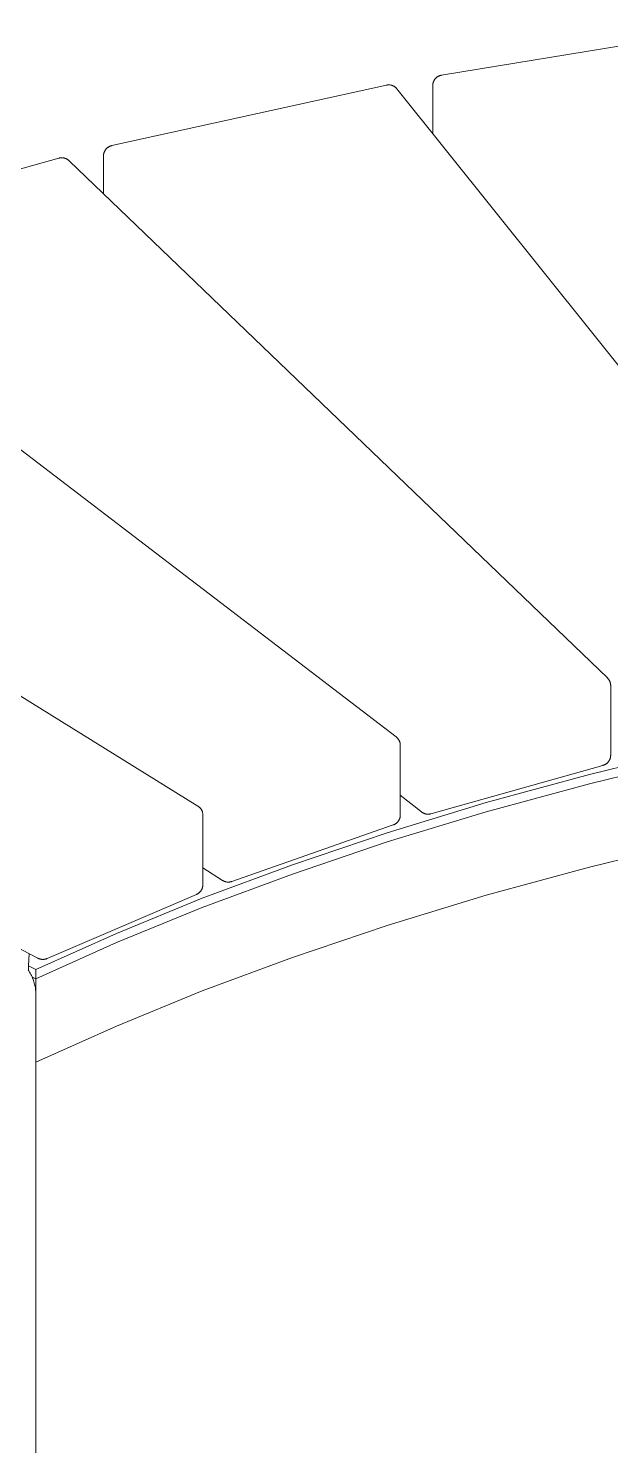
# Model space of a CAD drawing. Header units: millimetres. Extents: x -507 to 4570, y -12 to 3479.
# Drawn here: x 3133.3 to 3295.3, y 1291.6 to 1685.7 of the extents above; entities that cross this region are included whole.
import ezdxf

# ---------------------------------------------------------------- set-up
doc = ezdxf.new("R2010")
doc.units = ezdxf.units.MM
doc.layers.add('ZANO_R', color=7, linetype='Continuous', lineweight=0)

msp = doc.modelspace()

# ---------------------------------------------------------------- linework, layer by layer
at = {"layer": 'ZANO_R'}
for p, q in [((3248.27, 1672.68), (3327.65, 1685.71)), ((3246.07, 1671.04), (3246.12, 1671.13)), ((3246.12, 1671.13), (3246.17, 1671.22)), ((3246.17, 1671.22), (3246.22, 1671.31)), ((3246.22, 1671.31), (3246.27, 1671.39)), ((3246.27, 1671.39), (3246.33, 1671.48)), ((3246.33, 1671.48), (3246.39, 1671.56)), ((3246.39, 1671.56), (3246.46, 1671.64)), ((3246.46, 1671.64), (3246.52, 1671.72)), ((3246.52, 1671.72), (3246.59, 1671.79)), ((3246.59, 1671.79), (3246.66, 1671.87)), ((3246.66, 1671.87), (3246.73, 1671.94)), ((3246.73, 1671.94), (3246.81, 1672)), ((3246.81, 1672), (3246.89, 1672.07)), ((3246.89, 1672.07), (3246.97, 1672.13)), ((3246.97, 1672.13), (3247.05, 1672.19)), ((3247.05, 1672.19), (3247.14, 1672.25)), ((3247.14, 1672.25), (3247.22, 1672.3)), ((3247.22, 1672.3), (3247.31, 1672.35)), ((3247.31, 1672.35), (3247.4, 1672.4)), ((3247.4, 1672.4), (3247.49, 1672.44)), ((3247.49, 1672.44), (3247.58, 1672.49)), ((3247.58, 1672.49), (3247.68, 1672.52)), ((3247.68, 1672.52), (3247.77, 1672.56)), ((3247.77, 1672.56), (3247.87, 1672.59)), ((3247.87, 1672.59), (3247.97, 1672.62)), ((3247.97, 1672.62), (3248.07, 1672.64)), ((3248.07, 1672.64), (3248.17, 1672.67)), ((3248.17, 1672.67), (3248.27, 1672.68)), ((3156.5, 1653.1), (3232.89, 1669.93)), ((3232.89, 1669.93), (3232.99, 1669.95)), ((3232.99, 1669.95), (3233.09, 1669.96)), ((3233.09, 1669.96), (3233.19, 1669.98)), ((3233.19, 1669.98), (3233.29, 1669.99)), ((3233.29, 1669.99), (3233.39, 1669.99)), ((3233.39, 1669.99), (3233.49, 1670)), ((3233.49, 1670), (3233.59, 1669.99)), ((3233.59, 1669.99), (3233.69, 1669.99)), ((3233.69, 1669.99), (3233.79, 1669.98)), ((3233.79, 1669.98), (3233.89, 1669.97)), ((3233.89, 1669.97), (3233.99, 1669.96)), ((3233.99, 1669.96), (3234.09, 1669.94)), ((3234.09, 1669.94), (3234.19, 1669.92)), ((3234.19, 1669.92), (3234.29, 1669.9)), ((3234.29, 1669.9), (3234.39, 1669.87)), ((3234.39, 1669.87), (3234.48, 1669.84)), ((3234.48, 1669.84), (3234.58, 1669.81)), ((3234.58, 1669.81), (3234.67, 1669.77)), ((3234.67, 1669.77), (3234.76, 1669.73)), ((3234.76, 1669.73), (3234.85, 1669.68)), ((3234.85, 1669.68), (3234.94, 1669.64)), ((3234.94, 1669.64), (3235.03, 1669.59)), ((3235.03, 1669.59), (3235.12, 1669.54)), ((3235.12, 1669.54), (3235.2, 1669.48)), ((3235.2, 1669.48), (3235.28, 1669.42)), ((3235.28, 1669.42), (3235.36, 1669.36)), ((3235.36, 1669.36), (3235.44, 1669.3)), ((3235.44, 1669.3), (3235.52, 1669.23)), ((3235.52, 1669.23), (3235.59, 1669.16)), ((3235.59, 1669.16), (3235.66, 1669.09)), ((3235.66, 1669.09), (3235.73, 1669.02)), ((3235.73, 1669.02), (3235.79, 1668.95)), ((3235.79, 1668.95), (3235.85, 1668.88)), ((3235.85, 1668.88), (3356.23, 1518.48)), ((3245.78, 1669.86), (3245.79, 1669.96)), ((3245.78, 1669.76), (3245.78, 1669.86)), ((3245.78, 1656.47), (3245.78, 1669.76)), ((3245.79, 1669.96), (3245.8, 1670.07)), ((3245.8, 1670.07), (3245.81, 1670.17)), ((3245.81, 1670.17), (3245.83, 1670.27)), ((3245.83, 1670.27), (3245.85, 1670.37)), ((3245.85, 1670.37), (3245.87, 1670.47)), ((3245.87, 1670.47), (3245.89, 1670.56)), ((3245.89, 1670.56), (3245.92, 1670.66)), ((3245.92, 1670.66), (3245.96, 1670.76)), ((3245.96, 1670.76), (3245.99, 1670.85)), ((3245.99, 1670.85), (3246.03, 1670.95)), ((3246.03, 1670.95), (3246.07, 1671.04)), ((3154.42, 1651.41), (3154.47, 1651.5)), ((3154.47, 1651.5), (3154.51, 1651.59)), ((3154.51, 1651.59), (3154.56, 1651.68)), ((3154.56, 1651.68), (3154.62, 1651.77)), ((3154.62, 1651.77), (3154.67, 1651.86)), ((3154.67, 1651.86), (3154.73, 1651.94)), ((3154.73, 1651.94), (3154.79, 1652.03)), ((3154.79, 1652.03), (3154.86, 1652.11)), ((3154.86, 1652.11), (3154.92, 1652.18)), ((3154.92, 1652.18), (3154.99, 1652.26)), ((3154.99, 1652.26), (3155.07, 1652.33)), ((3155.07, 1652.33), (3155.14, 1652.4)), ((3155.14, 1652.4), (3155.22, 1652.47)), ((3155.22, 1652.47), (3155.3, 1652.54)), ((3155.3, 1652.54), (3155.38, 1652.6)), ((3155.38, 1652.6), (3155.46, 1652.66)), ((3155.46, 1652.66), (3155.55, 1652.71)), ((3155.55, 1652.71), (3155.64, 1652.77)), ((3155.64, 1652.77), (3155.73, 1652.82)), ((3155.73, 1652.82), (3155.82, 1652.87)), ((3155.82, 1652.87), (3155.91, 1652.91)), ((3155.91, 1652.91), (3156.01, 1652.95)), ((3156.01, 1652.95), (3156.1, 1652.99)), ((3156.1, 1652.99), (3156.2, 1653.02)), ((3156.2, 1653.02), (3156.3, 1653.05)), ((3156.3, 1653.05), (3156.4, 1653.08)), ((3156.4, 1653.08), (3156.5, 1653.1)), ((3069.06, 1629.16), (3141.73, 1649.61)), ((3141.73, 1649.61), (3141.83, 1649.63)), ((3141.83, 1649.63), (3141.93, 1649.66)), ((3141.93, 1649.66), (3142.03, 1649.67)), ((3142.03, 1649.67), (3142.13, 1649.69)), ((3142.13, 1649.69), (3142.23, 1649.7)), ((3142.23, 1649.7), (3142.33, 1649.71)), ((3142.33, 1649.71), (3142.43, 1649.72)), ((3142.43, 1649.72), (3142.53, 1649.72)), ((3142.53, 1649.72), (3142.63, 1649.72)), ((3142.63, 1649.72), (3142.73, 1649.71)), ((3142.73, 1649.71), (3142.83, 1649.7)), ((3142.83, 1649.7), (3142.93, 1649.69)), ((3142.93, 1649.69), (3143.03, 1649.68)), ((3143.03, 1649.68), (3143.13, 1649.66)), ((3143.13, 1649.66), (3143.23, 1649.64)), ((3143.23, 1649.64), (3143.33, 1649.61)), ((3143.33, 1649.61), (3143.43, 1649.58)), ((3143.43, 1649.58), (3143.52, 1649.55)), ((3143.52, 1649.55), (3143.62, 1649.52)), ((3143.62, 1649.52), (3143.71, 1649.48)), ((3143.71, 1649.48), (3143.8, 1649.44)), ((3143.8, 1649.44), (3143.89, 1649.39)), ((3143.89, 1649.39), (3143.98, 1649.34)), ((3143.98, 1649.34), (3144.07, 1649.29)), ((3144.07, 1649.29), (3144.15, 1649.24)), ((3144.15, 1649.24), (3144.24, 1649.18)), ((3144.24, 1649.18), (3144.32, 1649.12)), ((3144.32, 1649.12), (3144.4, 1649.06)), ((3144.4, 1649.06), (3144.48, 1649)), ((3144.48, 1649), (3144.53, 1648.95)), ((3144.53, 1648.95), (3144.59, 1648.89)), ((3144.59, 1648.89), (3294.4, 1505.07)), ((3154.17, 1650.31), (3154.18, 1650.42)), ((3154.17, 1650.21), (3154.17, 1650.31)), ((3154.17, 1639.69), (3154.17, 1650.21)), ((3154.18, 1650.42), (3154.19, 1650.52)), ((3154.19, 1650.52), (3154.2, 1650.62)), ((3154.2, 1650.62), (3154.21, 1650.72)), ((3154.21, 1650.72), (3154.23, 1650.82)), ((3154.23, 1650.82), (3154.26, 1650.92)), ((3154.26, 1650.92), (3154.28, 1651.02)), ((3154.28, 1651.02), (3154.31, 1651.12)), ((3154.31, 1651.12), (3154.35, 1651.22)), ((3154.35, 1651.22), (3154.38, 1651.31)), ((3154.38, 1651.31), (3154.42, 1651.41)), ((3057.83, 1624.51), (3235.61, 1488.66)), ((2976.41, 1595.99), (3180.43, 1469.44)), ((3135.94, 1427.14), (2910.35, 1544.44)), ((3294.4, 1505.07), (3294.47, 1505)), ((3294.47, 1505), (3294.54, 1504.93)), ((3294.54, 1504.93), (3294.6, 1504.85)), ((3294.6, 1504.85), (3294.66, 1504.78)), ((3294.66, 1504.78), (3294.72, 1504.7)), ((3294.72, 1504.7), (3294.78, 1504.62)), ((3294.78, 1504.62), (3294.84, 1504.53)), ((3294.84, 1504.53), (3294.89, 1504.45)), ((3294.89, 1504.45), (3294.94, 1504.36)), ((3294.94, 1504.36), (3294.99, 1504.27)), ((3294.99, 1504.27), (3295.03, 1504.19)), ((3295.03, 1504.19), (3295.07, 1504.09)), ((3295.07, 1504.09), (3295.11, 1504)), ((3295.11, 1504), (3295.14, 1503.91)), ((3295.14, 1503.91), (3295.17, 1503.81)), ((3295.17, 1503.81), (3295.2, 1503.72)), ((3295.2, 1503.72), (3295.23, 1503.62)), ((3295.23, 1503.62), (3295.25, 1503.53)), ((3295.25, 1503.53), (3295.27, 1503.43)), ((3295.27, 1503.43), (3295.28, 1503.33)), ((3295.28, 1503.33), (3295.29, 1503.23)), ((3295.29, 1503.23), (3295.3, 1503.13)), ((3295.3, 1503.13), (3295.31, 1503.03)), ((3295.31, 1503.03), (3295.31, 1502.93)), ((3295.31, 1502.93), (3295.31, 1483.6)), ((3235.61, 1488.66), (3235.69, 1488.6)), ((3235.69, 1488.6), (3235.76, 1488.54)), ((3235.76, 1488.54), (3235.84, 1488.47)), ((3235.84, 1488.47), (3235.91, 1488.4)), ((3235.91, 1488.4), (3235.98, 1488.33)), ((3235.98, 1488.33), (3236.05, 1488.25)), ((3236.05, 1488.25), (3236.11, 1488.17)), ((3236.11, 1488.17), (3236.17, 1488.09)), ((3236.17, 1488.09), (3236.23, 1488.01)), ((3236.23, 1488.01), (3236.29, 1487.93)), ((3236.29, 1487.93), (3236.34, 1487.84)), ((3236.34, 1487.84), (3236.39, 1487.76)), ((3236.39, 1487.76), (3236.44, 1487.67)), ((3236.44, 1487.67), (3236.49, 1487.58)), ((3236.49, 1487.58), (3236.53, 1487.49)), ((3236.53, 1487.49), (3236.57, 1487.39)), ((3236.57, 1487.39), (3236.6, 1487.3)), ((3236.6, 1487.3), (3236.63, 1487.2)), ((3236.63, 1487.2), (3236.66, 1487.11)), ((3236.66, 1487.11), (3236.69, 1487.01)), ((3236.69, 1487.01), (3236.71, 1486.91)), ((3236.71, 1486.91), (3236.73, 1486.81)), ((3236.73, 1486.81), (3236.74, 1486.71)), ((3236.74, 1486.71), (3236.76, 1486.61)), ((3236.76, 1486.61), (3236.76, 1486.51)), ((3236.76, 1486.51), (3236.77, 1486.41)), ((3236.77, 1486.41), (3236.77, 1486.31)), ((3236.77, 1486.31), (3236.77, 1466.98)), ((3289.46, 1478.25), (3319.32, 1485.48)), ((3289.46, 1475.67), (3319.32, 1482.9)), ((3294.82, 1481.98), (3294.77, 1481.9)), ((3294.88, 1482.06), (3294.82, 1481.98)), ((3294.93, 1482.15), (3294.88, 1482.06)), ((3294.98, 1482.24), (3294.93, 1482.15)), ((3295.02, 1482.33), (3294.98, 1482.24)), ((3295.06, 1482.42), (3295.02, 1482.33)), ((3295.1, 1482.52), (3295.06, 1482.42)), ((3295.14, 1482.61), (3295.1, 1482.52)), ((3295.17, 1482.71), (3295.14, 1482.61)), ((3295.2, 1482.8), (3295.17, 1482.71)), ((3295.22, 1482.9), (3295.2, 1482.8)), ((3295.25, 1483), (3295.22, 1482.9)), ((3295.26, 1483.1), (3295.25, 1483)), ((3295.28, 1483.2), (3295.26, 1483.1)), ((3295.29, 1483.3), (3295.28, 1483.2)), ((3295.3, 1483.4), (3295.29, 1483.3)), ((3295.31, 1483.5), (3295.3, 1483.4)), ((3295.31, 1483.6), (3295.31, 1483.5)), ((3293.15, 1480.75), (3245.31, 1467.29)), ((3260.7, 1470.41), (3289.46, 1478.25)), ((3293.24, 1480.78), (3293.15, 1480.75)), ((3293.34, 1480.81), (3293.24, 1480.78)), ((3293.43, 1480.85), (3293.34, 1480.81)), ((3293.53, 1480.89), (3293.43, 1480.85)), ((3293.62, 1480.93), (3293.53, 1480.89)), ((3293.71, 1480.97), (3293.62, 1480.93)), ((3293.8, 1481.02), (3293.71, 1480.97)), ((3293.89, 1481.07), (3293.8, 1481.02)), ((3293.97, 1481.13), (3293.89, 1481.07)), ((3294.06, 1481.18), (3293.97, 1481.13)), ((3294.14, 1481.24), (3294.06, 1481.18)), ((3294.22, 1481.31), (3294.14, 1481.24)), ((3294.29, 1481.37), (3294.22, 1481.31)), ((3294.37, 1481.44), (3294.29, 1481.37)), ((3294.44, 1481.51), (3294.37, 1481.44)), ((3294.51, 1481.58), (3294.44, 1481.51)), ((3294.58, 1481.66), (3294.51, 1481.58)), ((3294.64, 1481.73), (3294.58, 1481.66)), ((3294.71, 1481.81), (3294.64, 1481.73)), ((3294.77, 1481.9), (3294.71, 1481.81)), ((3260.7, 1467.84), (3289.46, 1475.67)), ((3233.11, 1462.02), (3260.7, 1470.41)), ((3242.68, 1467.81), (3236.77, 1472.44)), ((3180.43, 1469.44), (3180.52, 1469.39)), ((3180.52, 1469.39), (3180.6, 1469.33)), ((3180.6, 1469.33), (3180.68, 1469.27)), ((3180.68, 1469.27), (3180.76, 1469.21)), ((3180.76, 1469.21), (3180.84, 1469.14)), ((3180.84, 1469.14), (3180.91, 1469.08)), ((3180.91, 1469.08), (3180.98, 1469.01)), ((3180.98, 1469.01), (3181.05, 1468.93)), ((3181.05, 1468.93), (3181.12, 1468.86)), ((3181.12, 1468.86), (3181.18, 1468.78)), ((3181.18, 1468.78), (3181.24, 1468.7)), ((3181.24, 1468.7), (3181.3, 1468.62)), ((3181.3, 1468.62), (3181.36, 1468.54)), ((3181.36, 1468.54), (3181.41, 1468.45)), ((3181.41, 1468.45), (3181.46, 1468.37)), ((3181.46, 1468.37), (3181.51, 1468.28)), ((3181.51, 1468.28), (3181.55, 1468.19)), ((3181.55, 1468.19), (3181.59, 1468.1)), ((3181.59, 1468.1), (3181.63, 1468)), ((3181.63, 1468), (3181.67, 1467.91)), ((3181.67, 1467.91), (3181.7, 1467.81)), ((3181.7, 1467.81), (3181.73, 1467.72)), ((3181.73, 1467.72), (3181.75, 1467.62)), ((3181.75, 1467.62), (3181.77, 1467.52)), ((3181.77, 1467.52), (3181.79, 1467.42)), ((3181.79, 1467.42), (3181.81, 1467.32)), ((3181.81, 1467.32), (3181.82, 1467.22)), ((3181.82, 1467.22), (3181.83, 1467.12)), ((3181.83, 1467.12), (3181.83, 1467.02)), ((3181.83, 1467.02), (3181.84, 1466.92)), ((3181.84, 1466.92), (3181.84, 1447.59)), ((3233.11, 1459.45), (3260.7, 1467.84)), ((3236.66, 1466.18), (3236.63, 1466.08)), ((3236.69, 1466.28), (3236.66, 1466.18)), ((3236.71, 1466.37), (3236.69, 1466.28)), ((3236.73, 1466.47), (3236.71, 1466.37)), ((3236.74, 1466.57), (3236.73, 1466.47)), ((3236.76, 1466.68), (3236.74, 1466.57)), ((3236.77, 1466.88), (3236.76, 1466.78)), ((3236.76, 1466.78), (3236.76, 1466.68)), ((3236.77, 1466.98), (3236.77, 1466.88)), ((3242.76, 1467.75), (3242.68, 1467.81)), ((3242.85, 1467.69), (3242.76, 1467.75)), ((3242.93, 1467.63), (3242.85, 1467.69)), ((3243.02, 1467.58), (3242.93, 1467.63)), ((3243.11, 1467.53), (3243.02, 1467.58)), ((3243.2, 1467.48), (3243.11, 1467.53)), ((3243.3, 1467.44), (3243.2, 1467.48)), ((3243.39, 1467.4), (3243.3, 1467.44)), ((3243.49, 1467.36), (3243.39, 1467.4)), ((3243.59, 1467.32), (3243.49, 1467.36)), ((3243.68, 1467.29), (3243.59, 1467.32)), ((3243.78, 1467.27), (3243.68, 1467.29)), ((3243.88, 1467.24), (3243.78, 1467.27)), ((3243.98, 1467.22), (3243.88, 1467.24)), ((3244.09, 1467.21), (3243.98, 1467.22)), ((3244.19, 1467.19), (3244.09, 1467.21)), ((3244.29, 1467.18), (3244.19, 1467.19)), ((3244.39, 1467.18), (3244.29, 1467.18)), ((3244.5, 1467.18), (3244.39, 1467.18)), ((3244.6, 1467.18), (3244.5, 1467.18)), ((3244.7, 1467.18), (3244.6, 1467.18)), ((3244.81, 1467.19), (3244.7, 1467.18)), ((3244.91, 1467.2), (3244.81, 1467.19)), ((3245.01, 1467.22), (3244.91, 1467.2)), ((3245.11, 1467.24), (3245.01, 1467.22)), ((3245.21, 1467.26), (3245.11, 1467.24)), ((3245.31, 1467.29), (3245.21, 1467.26)), ((3234.79, 1464.18), (3189.87, 1448.46)), ((3234.88, 1464.22), (3234.79, 1464.18)), ((3234.98, 1464.26), (3234.88, 1464.22)), ((3235.07, 1464.3), (3234.98, 1464.26)), ((3235.16, 1464.34), (3235.07, 1464.3)), ((3235.25, 1464.39), (3235.16, 1464.34)), ((3235.34, 1464.44), (3235.25, 1464.39)), ((3235.42, 1464.5), (3235.34, 1464.44)), ((3235.51, 1464.55), (3235.42, 1464.5)), ((3235.59, 1464.61), (3235.51, 1464.55)), ((3235.67, 1464.67), (3235.59, 1464.61)), ((3235.75, 1464.74), (3235.67, 1464.67)), ((3235.82, 1464.81), (3235.75, 1464.74)), ((3235.9, 1464.88), (3235.82, 1464.81)), ((3235.97, 1464.95), (3235.9, 1464.88)), ((3236.04, 1465.03), (3235.97, 1464.95)), ((3236.1, 1465.1), (3236.04, 1465.03)), ((3236.16, 1465.18), (3236.1, 1465.1)), ((3236.22, 1465.27), (3236.16, 1465.18)), ((3236.28, 1465.35), (3236.22, 1465.27)), ((3236.34, 1465.43), (3236.28, 1465.35)), ((3236.39, 1465.52), (3236.34, 1465.43)), ((3236.44, 1465.61), (3236.39, 1465.52)), ((3236.48, 1465.7), (3236.44, 1465.61)), ((3236.52, 1465.79), (3236.48, 1465.7)), ((3236.56, 1465.89), (3236.52, 1465.79)), ((3236.6, 1465.98), (3236.56, 1465.89)), ((3236.63, 1466.08), (3236.6, 1465.98)), ((3206.74, 1453.13), (3233.11, 1462.02)), ((3206.74, 1450.55), (3233.11, 1459.45)), ((3319.32, 1459.71), (3289.46, 1452.48)), ((3181.64, 1443.79), (3206.74, 1453.13)), ((3181.64, 1441.21), (3206.74, 1450.55)), ((3187.3, 1448.76), (3181.84, 1452.23)), ((3289.46, 1452.48), (3260.7, 1444.64)), ((3181.63, 1446.5), (3181.59, 1446.41)), ((3181.66, 1446.6), (3181.63, 1446.5)), ((3181.7, 1446.69), (3181.66, 1446.6)), ((3181.72, 1446.79), (3181.7, 1446.69)), ((3181.75, 1446.89), (3181.72, 1446.79)), ((3181.77, 1446.99), (3181.75, 1446.89)), ((3181.79, 1447.09), (3181.77, 1446.99)), ((3181.81, 1447.19), (3181.79, 1447.09)), ((3181.82, 1447.29), (3181.81, 1447.19)), ((3181.83, 1447.39), (3181.82, 1447.29)), ((3181.84, 1447.59), (3181.83, 1447.49)), ((3181.83, 1447.49), (3181.83, 1447.39)), ((3187.39, 1448.7), (3187.3, 1448.76)), ((3187.48, 1448.65), (3187.39, 1448.7)), ((3187.57, 1448.61), (3187.48, 1448.65)), ((3187.66, 1448.56), (3187.57, 1448.61)), ((3187.76, 1448.52), (3187.66, 1448.56)), ((3187.85, 1448.48), (3187.76, 1448.52)), ((3187.95, 1448.45), (3187.85, 1448.48)), ((3188.05, 1448.42), (3187.95, 1448.45)), ((3188.15, 1448.39), (3188.05, 1448.42)), ((3188.25, 1448.37), (3188.15, 1448.39)), ((3188.35, 1448.35), (3188.25, 1448.37)), ((3188.45, 1448.33), (3188.35, 1448.35)), ((3188.55, 1448.32), (3188.45, 1448.33)), ((3188.65, 1448.31), (3188.55, 1448.32)), ((3188.76, 1448.3), (3188.65, 1448.31)), ((3188.86, 1448.3), (3188.76, 1448.3)), ((3188.96, 1448.3), (3188.86, 1448.3)), ((3189.07, 1448.3), (3188.96, 1448.3)), ((3189.17, 1448.31), (3189.07, 1448.3)), ((3189.27, 1448.32), (3189.17, 1448.31)), ((3189.37, 1448.34), (3189.27, 1448.32)), ((3189.47, 1448.35), (3189.37, 1448.34)), ((3189.57, 1448.38), (3189.47, 1448.35)), ((3189.67, 1448.4), (3189.57, 1448.38)), ((3189.77, 1448.43), (3189.67, 1448.4)), ((3189.87, 1448.46), (3189.77, 1448.43)), ((3180.04, 1444.87), (3138.48, 1427.04)), ((3157.83, 1434.05), (3181.64, 1443.79)), ((3180.13, 1444.91), (3180.04, 1444.87)), ((3180.22, 1444.96), (3180.13, 1444.91)), ((3180.31, 1445.01), (3180.22, 1444.96)), ((3180.4, 1445.06), (3180.31, 1445.01)), ((3180.49, 1445.11), (3180.4, 1445.06)), ((3180.57, 1445.17), (3180.49, 1445.11)), ((3180.65, 1445.23), (3180.57, 1445.17)), ((3180.73, 1445.29), (3180.65, 1445.23)), ((3180.81, 1445.35), (3180.73, 1445.29)), ((3180.89, 1445.42), (3180.81, 1445.35)), ((3180.96, 1445.49), (3180.89, 1445.42)), ((3181.03, 1445.57), (3180.96, 1445.49)), ((3181.1, 1445.64), (3181.03, 1445.57)), ((3181.17, 1445.72), (3181.1, 1445.64)), ((3181.23, 1445.8), (3181.17, 1445.72)), ((3181.29, 1445.88), (3181.23, 1445.8)), ((3181.35, 1445.96), (3181.29, 1445.88)), ((3181.4, 1446.05), (3181.35, 1445.96)), ((3181.45, 1446.14), (3181.4, 1446.05)), ((3181.5, 1446.23), (3181.45, 1446.14)), ((3181.55, 1446.32), (3181.5, 1446.23)), ((3181.59, 1446.41), (3181.55, 1446.32)), ((3260.7, 1444.64), (3233.11, 1436.25)), ((3157.83, 1431.48), (3181.64, 1441.21)), ((3233.11, 1436.25), (3206.74, 1427.36)), ((3135.32, 1423.98), (3157.83, 1434.05)), ((3135.32, 1421.4), (3157.83, 1431.48)), ((3133.46, 1428.43), (3133.28, 1425.04)), ((3136.03, 1427.09), (3135.94, 1427.14)), ((3136.12, 1427.05), (3136.03, 1427.09)), ((3136.22, 1427.01), (3136.12, 1427.05)), ((3136.31, 1426.98), (3136.22, 1427.01)), ((3136.41, 1426.95), (3136.31, 1426.98)), ((3136.5, 1426.92), (3136.41, 1426.95)), ((3136.6, 1426.89), (3136.5, 1426.92)), ((3136.7, 1426.87), (3136.6, 1426.89)), ((3136.8, 1426.85), (3136.7, 1426.87)), ((3136.9, 1426.83), (3136.8, 1426.85)), ((3137, 1426.82), (3136.9, 1426.83)), ((3137.1, 1426.81), (3137, 1426.82)), ((3137.2, 1426.81), (3137.1, 1426.81)), ((3137.3, 1426.8), (3137.2, 1426.81)), ((3137.4, 1426.81), (3137.3, 1426.8)), ((3137.5, 1426.81), (3137.4, 1426.81)), ((3137.6, 1426.82), (3137.5, 1426.81)), ((3137.7, 1426.83), (3137.6, 1426.82)), ((3137.8, 1426.85), (3137.7, 1426.83)), ((3137.9, 1426.86), (3137.8, 1426.85)), ((3138, 1426.89), (3137.9, 1426.86)), ((3138.1, 1426.91), (3138, 1426.89)), ((3138.19, 1426.94), (3138.1, 1426.91)), ((3138.29, 1426.97), (3138.19, 1426.94)), ((3138.38, 1427.01), (3138.29, 1426.97)), ((3138.48, 1427.04), (3138.38, 1427.01)), ((3206.74, 1427.36), (3181.64, 1418.02)), ((3133.39, 1423.58), (3133.18, 1423.89)), ((3133.26, 1425.79), (3133.31, 1425.63)), ((3133.28, 1425.04), (3135.32, 1423.98)), ((3133.28, 1423.75), (3133.28, 1425.04)), ((3133.59, 1423.27), (3133.39, 1423.58)), ((3133.78, 1422.95), (3133.59, 1423.27)), ((3133.96, 1422.62), (3133.78, 1422.95)), ((3135.32, 1423.98), (3135.32, 1421.4)), ((3134.13, 1422.28), (3133.96, 1422.62)), ((3134.3, 1421.94), (3134.13, 1422.28)), ((3134.45, 1421.6), (3134.3, 1421.94)), ((3134.3, 1421.93), (3135.32, 1421.4)), ((3134.58, 1421.26), (3134.45, 1421.6)), ((3134.71, 1420.91), (3134.58, 1421.26)), ((3134.83, 1420.56), (3134.71, 1420.91)), ((3134.93, 1420.22), (3134.83, 1420.56)), ((3135.02, 1419.88), (3134.93, 1420.22)), ((3135.1, 1419.55), (3135.02, 1419.88)), ((3135.16, 1419.22), (3135.1, 1419.55)), ((3135.22, 1418.89), (3135.16, 1419.22)), ((3135.26, 1418.58), (3135.22, 1418.89)), ((3135.32, 1398.2), (3135.32, 1421.4)), ((3135.29, 1418.27), (3135.26, 1418.58)), ((3135.31, 1417.97), (3135.29, 1418.27)), ((3135.32, 1417.68), (3135.31, 1417.97)), ((3181.64, 1418.02), (3157.83, 1408.28)), ((3157.83, 1408.28), (3135.32, 1398.2)), ((3135.32, 1398.2), (3135.32, 1163.67))]:
    msp.add_line(p, q, dxfattribs=at)

doc.saveas('drawing.dxf')
